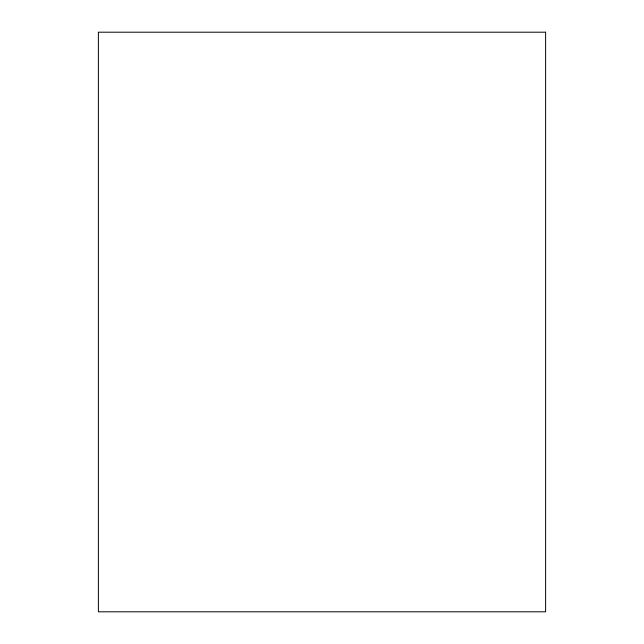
<?xml version="1.0" encoding="UTF-8"?>
<svg xmlns="http://www.w3.org/2000/svg" width="644" height="644" viewBox="0 0 644 644"><rect width="100%" height="100%" fill="white"/><g stroke="black" fill="none" stroke-linecap="round" stroke-linejoin="round"><path stroke-width="0.97" d="M545.613 32.2L98.387 32.2L98.387 611.8L545.613 611.8L545.613 32.2"/></g></svg>
